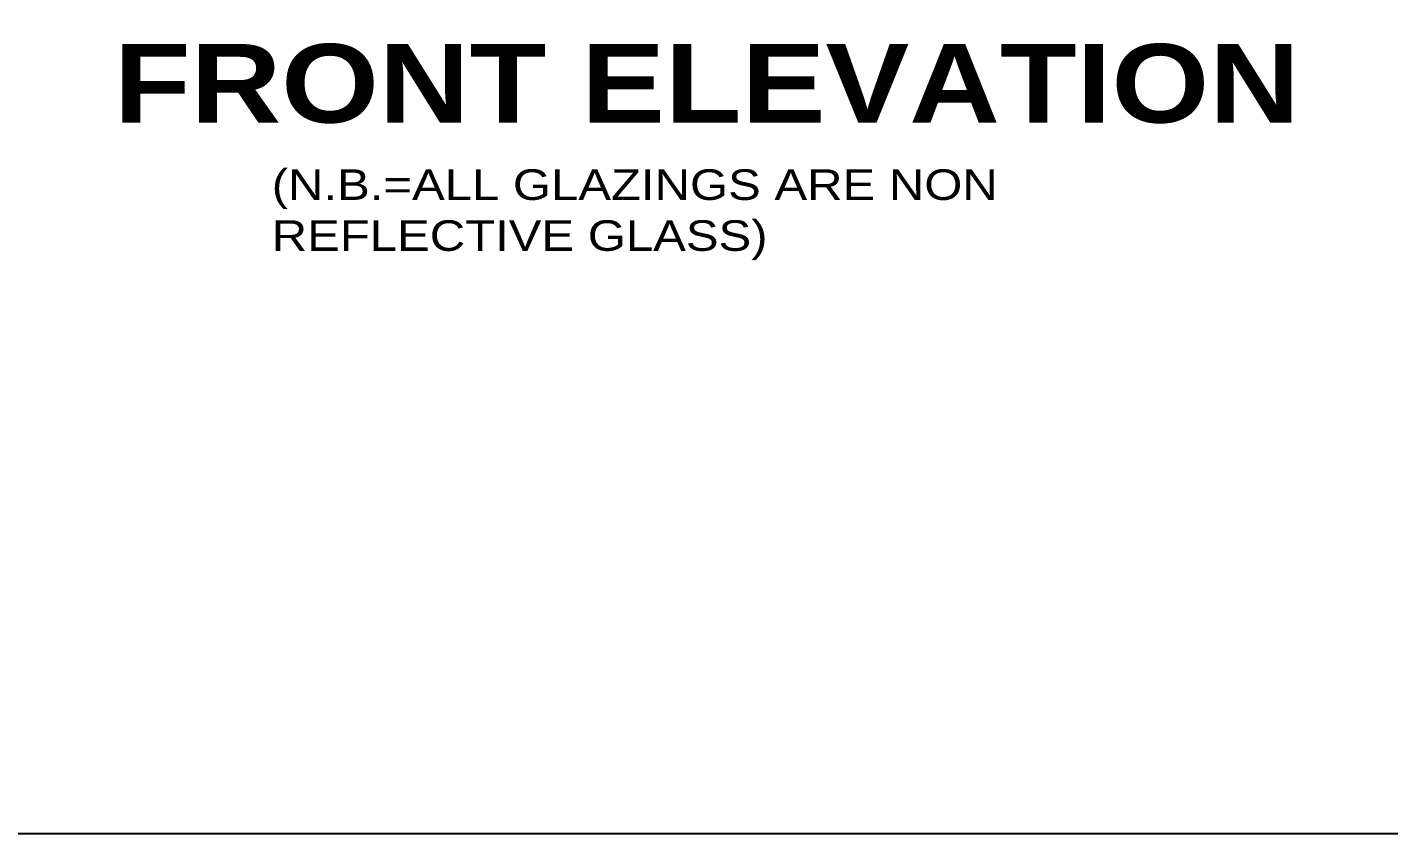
# Model space of a CAD drawing. Extents: x 250879 to 348495, y -51522 to -9360.
# Drawn here: x 288072 to 290291, y -31243 to -29928 of the extents above; entities that cross this region are included whole.
import ezdxf

# ---------------------------------------------------------------- set-up
doc = ezdxf.new("R2010")
doc.units = 0
doc.layers.add('A-text function', color=30, linetype='CONTINUOUS', lineweight=20)
doc.layers.add('WALL', color=7, linetype='CONTINUOUS')
doc.styles.add('ARIAL', font='BOD_CR.TTF', dxfattribs={"width": 1.199999999999999})
doc.styles.add('VITA', font='vinet.ttf')

msp = doc.modelspace()

# ---------------------------------------------------------------- linework, layer by layer
at = {"layer": 'WALL', "linetype": 'Continuous'}
msp.add_lwpolyline([(260472.8931276352, -16380.03703326872), (311150.8177772246, -16380.03703326872), (311150.8177772246, -31242.63333392504), (260472.8931276352, -31242.63333392504)], close=True, dxfattribs=at)

# ---------------------------------------------------------------- texts
at = {"layer": 'A-text function', "insert": (288470.8887752027, -30159.83661470385), "char_height": 49.78713599999244, "width": 1341.322343441435, "attachment_point": 1, "style": 'ARIAL'}
msp.add_mtext('(N.B.=ALL GLAZINGS ARE NON REFLECTI{\\W1.2;VE GLASS)}', dxfattribs=at)
at = {"layer": 'WALL', "insert": (288213.5285435156, -29955.61684570204), "char_height": 128, "attachment_point": 1, "style": 'VITA'}
msp.add_mtext('{\\fArial Black|b0|i0|c0|p34;FRONT ELEVATION}', dxfattribs=at)

doc.saveas('drawing.dxf')
